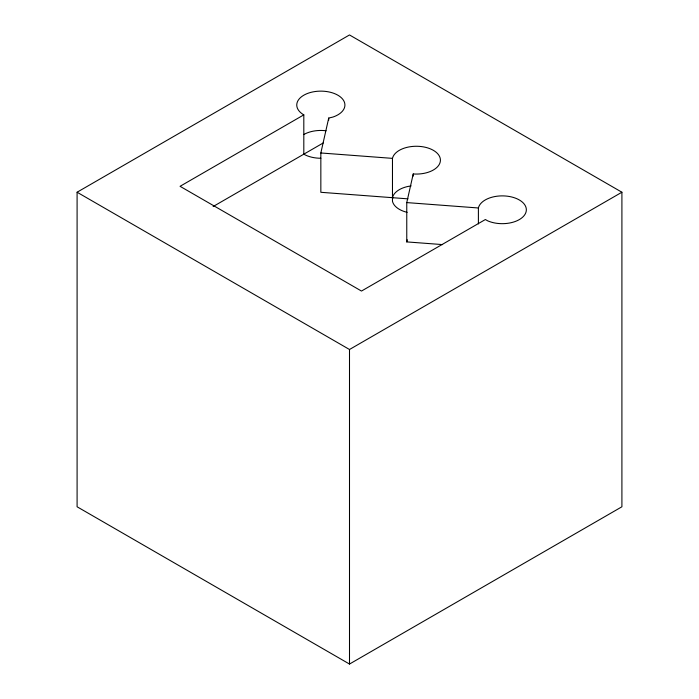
<?xml version="1.0" encoding="UTF-8"?>
<svg xmlns="http://www.w3.org/2000/svg" width="699" height="699" viewBox="0 0 699 699"><rect width="100%" height="100%" fill="white"/><g stroke="black" fill="none" stroke-linecap="round" stroke-linejoin="round"><path stroke-width="1.05" d="M408.006 198.857L320.841 192.295L320.841 152.976L328.722 118.061L332.881 117.065A24.081 13.901 0 0 0 340.562 97.056A24.081 13.901 0 0 0 305.367 94.382A24.081 13.901 0 0 0 303.812 114.863L303.812 154.182A24.081 13.901 0 0 0 320.841 158.254M442.581 244.598L406.766 241.906L406.766 202.588L413.231 173.955A24.081 13.901 0 0 0 440.221 161.967A24.081 13.901 0 0 0 419.452 146.379A24.081 13.901 0 0 0 392.471 158.367L320.841 152.976M406.766 241.906L407.246 239.783M77.091 192.225L349.5 34.95L621.909 192.225L621.909 506.775L349.5 664.05L77.091 506.775L77.091 192.225L349.5 349.5L621.909 192.225M303.812 114.863L180.062 186.31L361.488 291.055L485.386 219.521L487.631 220.814A24.081 13.901 0 0 0 523.638 216.183A24.081 13.901 0 0 0 509.475 196.515A24.081 13.901 0 0 0 478.396 207.979L406.766 202.588M213.125 206.537L323.156 143.007M392.471 198.044L393.406 197.765M392.471 158.367L392.48 201.321A24.081 13.901 0 0 0 407.159 212.339M478.396 207.979L478.396 223.916M413.231 173.955L413.231 176.078M349.5 349.5L349.5 664.05M328.722 118.061L328.722 120.184M392.471 197.686A24.081 13.901 0 0 1 411.108 185.917M303.812 134.523A24.081 13.901 0 0 1 326.057 130.774"/></g></svg>
